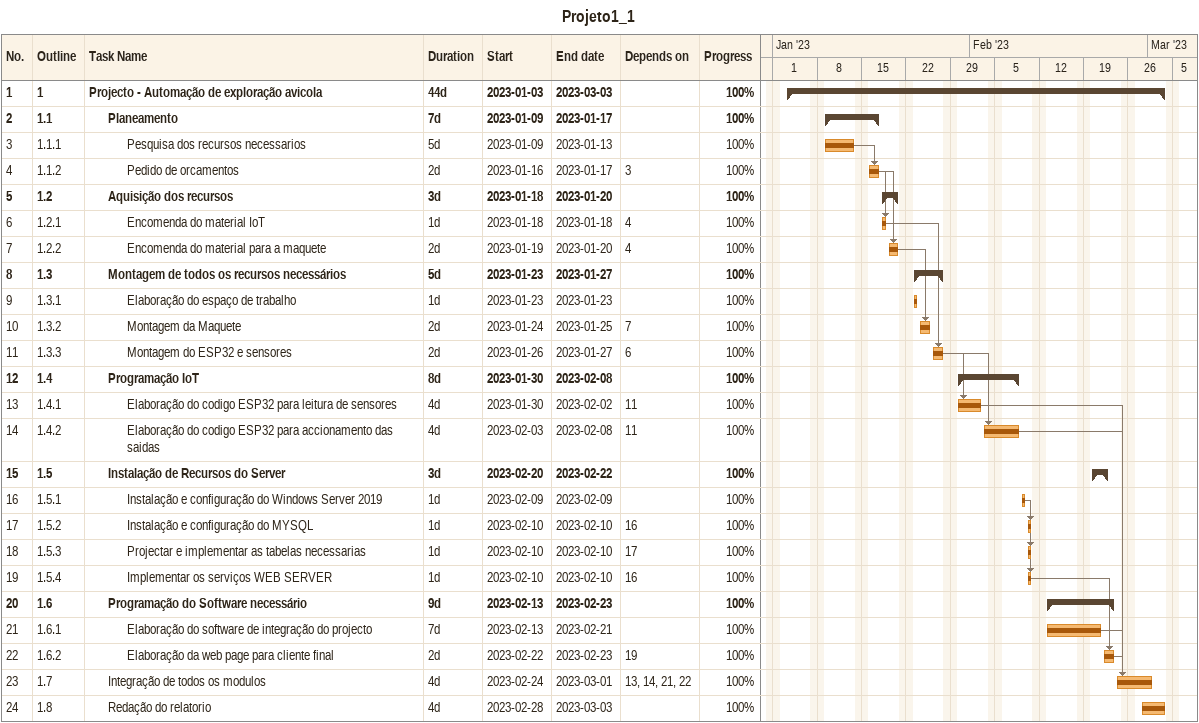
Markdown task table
Projeto1_1

| ID | WBS | Task | Duration | Start | Finish | Predecessors | % complete |
|---|---|---|---|---|---|---|---|
| 1 | 1 | **Projecto - Automação de exploração avicola** | 44d | 2023-01-03 | 2023-03-03 |  | 100 |
| 2 | 1.1 | **Planeamento** | 7d | 2023-01-09 | 2023-01-17 |  | 100 |
| 3 | 1.1.1 | Pesquisa dos recursos necessarios | 5d | 2023-01-09 | 2023-01-13 |  | 100 |
| 4 | 1.1.2 | Pedido de orcamentos | 2d | 2023-01-16 | 2023-01-17 | 3 | 100 |
| 5 | 1.2 | **Aquisição dos recursos** | 3d | 2023-01-18 | 2023-01-20 |  | 100 |
| 6 | 1.2.1 | Encomenda do material IoT | 1d | 2023-01-18 | 2023-01-18 | 4 | 100 |
| 7 | 1.2.2 | Encomenda do material para a maquete | 2d | 2023-01-19 | 2023-01-20 | 4 | 100 |
| 8 | 1.3 | **Montagem de todos os recursos necessários** | 5d | 2023-01-23 | 2023-01-27 |  | 100 |
| 9 | 1.3.1 | Elaboração do espaço de trabalho | 1d | 2023-01-23 | 2023-01-23 |  | 100 |
| 10 | 1.3.2 | Montagem da Maquete | 2d | 2023-01-24 | 2023-01-25 | 7 | 100 |
| 11 | 1.3.3 | Montagem do ESP32 e sensores | 2d | 2023-01-26 | 2023-01-27 | 6 | 100 |
| 12 | 1.4 | **Programação IoT** | 8d | 2023-01-30 | 2023-02-08 |  | 100 |
| 13 | 1.4.1 | Elaboração do codigo ESP32 para leitura de sensores | 4d | 2023-01-30 | 2023-02-02 | 11 | 100 |
| 14 | 1.4.2 | Elaboração do codigo ESP32 para accionamento das saidas | 4d | 2023-02-03 | 2023-02-08 | 11 | 100 |
| 15 | 1.5 | **Instalação de Recursos do Server** | 3d | 2023-02-20 | 2023-02-22 |  | 100 |
| 16 | 1.5.1 | Instalação e configuração do Windows Server 2019 | 1d | 2023-02-09 | 2023-02-09 |  | 100 |
| 17 | 1.5.2 | Instalação e configuração do MYSQL | 1d | 2023-02-10 | 2023-02-10 | 16 | 100 |
| 18 | 1.5.3 | Projectar e implementar as tabelas necessarias | 1d | 2023-02-10 | 2023-02-10 | 17 | 100 |
| 19 | 1.5.4 | Implementar os serviços WEB SERVER | 1d | 2023-02-10 | 2023-02-10 | 16 | 100 |
| 20 | 1.6 | **Programação do Software necessário** | 9d | 2023-02-13 | 2023-02-23 |  | 100 |
| 21 | 1.6.1 | Elaboração do software de integração do projecto | 7d | 2023-02-13 | 2023-02-21 |  | 100 |
| 22 | 1.6.2 | Elaboração da web page para cliente final | 2d | 2023-02-22 | 2023-02-23 | 19 | 100 |
| 23 | 1.7 | Integração de todos os modulos | 4d | 2023-02-24 | 2023-03-01 | 13, 14, 21, 22 | 100 |
| 24 | 1.8 | Redação do relatorio | 4d | 2023-02-28 | 2023-03-03 |  | 100 |
